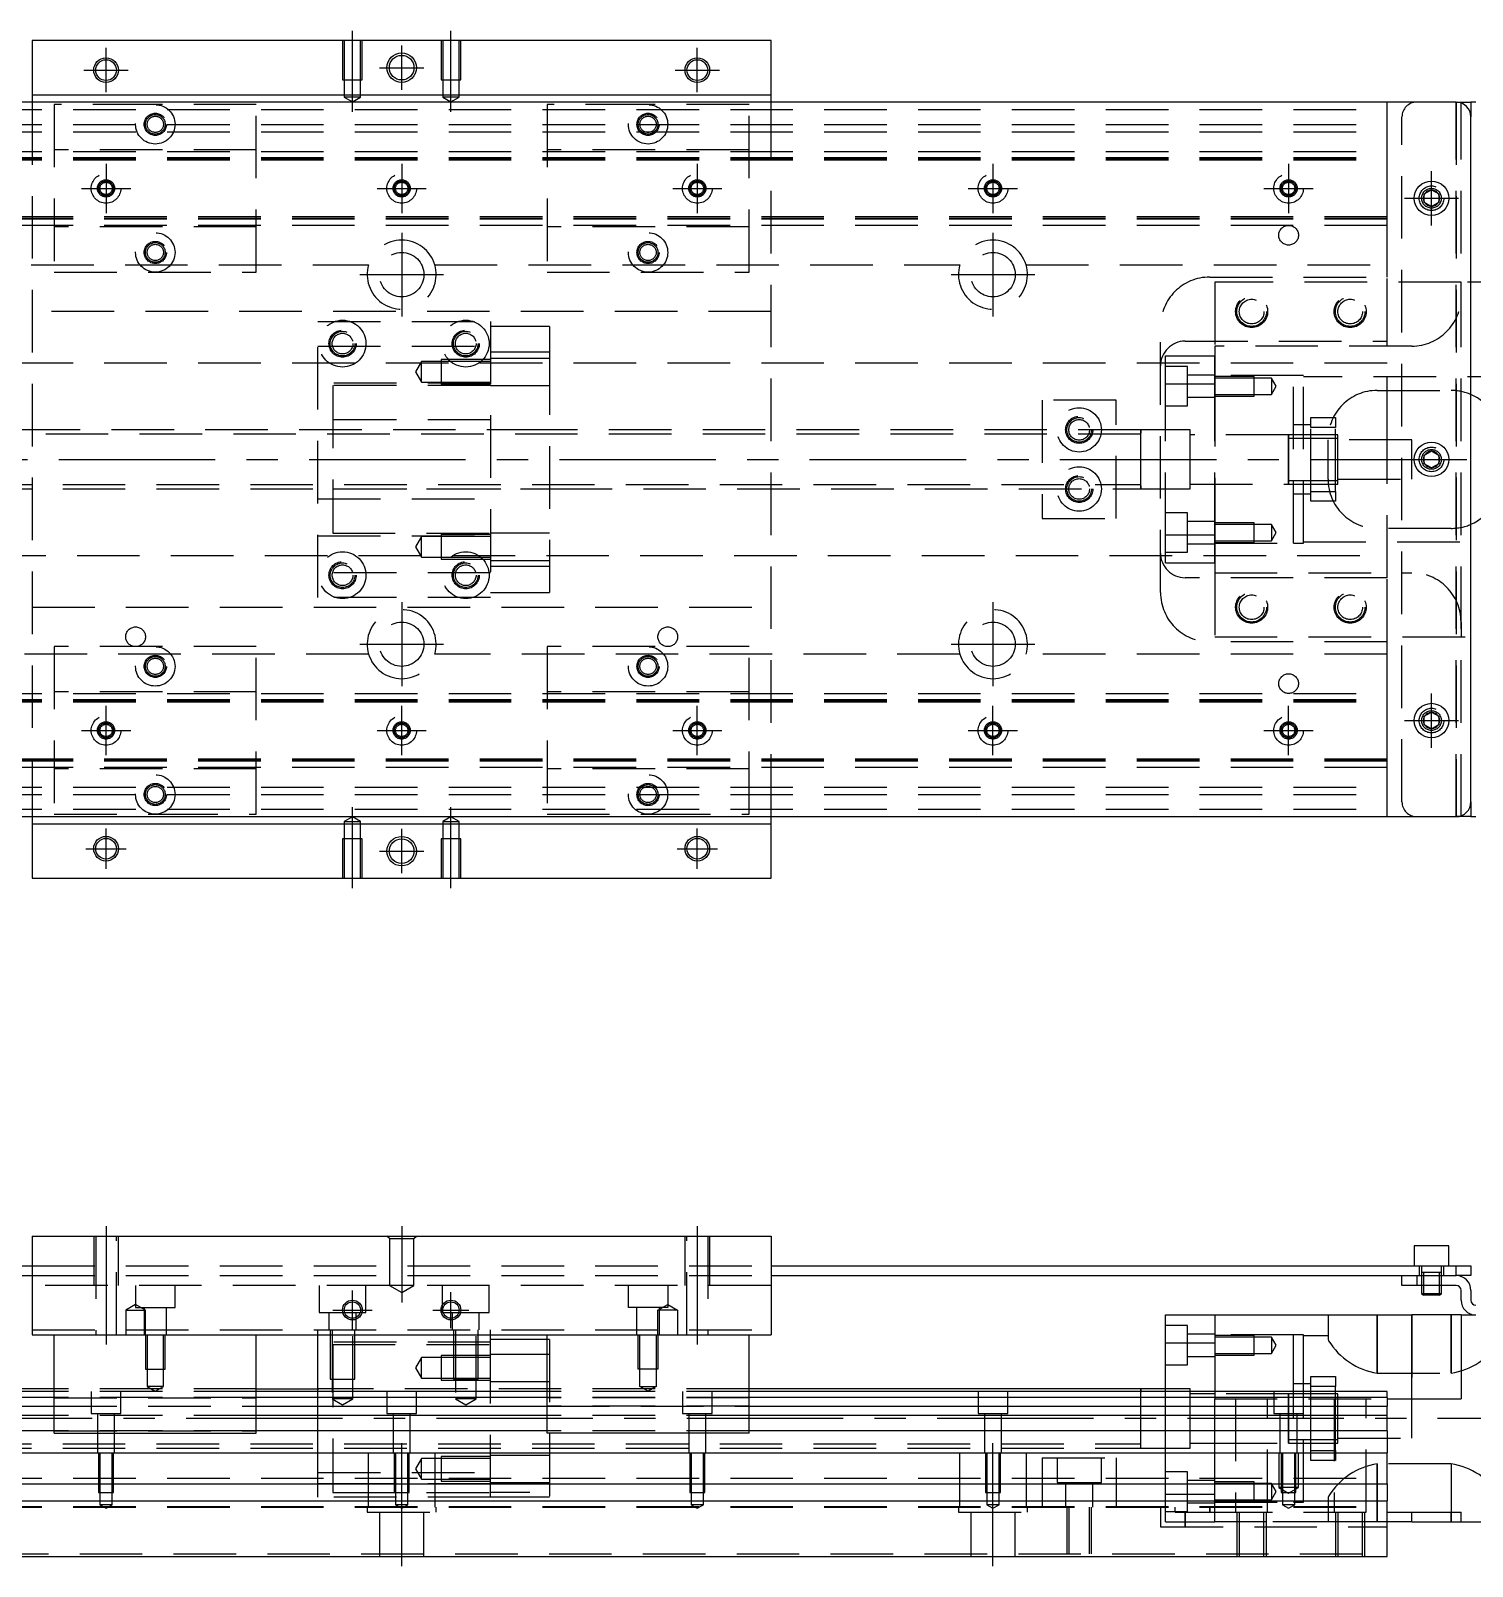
# Model space of a CAD drawing. Extents: x -5 to 675, y -264 to 87.
# Drawn here: x 141.7 to 434.3, y -224.6 to 87 of the extents above; entities that cross this region are included whole.
import ezdxf

# ---------------------------------------------------------------- set-up
doc = ezdxf.new("R2010")
doc.units = 0
doc.linetypes.add('CENTER', pattern=[50.8, 31.75, -6.35, 6.35, -6.35])
doc.linetypes.add('DASHED', pattern=[19.05, 12.7, -6.35])
doc.layers.get('0').update_dxf_attribs({"linetype": 'CONTINUOUS'})
doc.layers.add('CENTER', color=1, linetype='CENTER')

msp = doc.modelspace()

# ---------------------------------------------------------------- linework, layer by layer
at = {"color": 7, "linetype": 'CONTINUOUS'}
for p, q in [((292, 85), (142, 85)), ((142, 85), (142, 74)), ((292, 74), (292, 85)), ((431, 72.5), (3, 72.5)), ((142, 74), (292, 74)), ((142, 74), (142, 72.5)), ((292, 72.5), (292, 74)), ((431, 72.5), (434, 72.5)), ((434, 72.5), (434, 69.5)), ((435, 72.5), (434, 72.5)), ((434, -69.5), (434, 69.5)), ((424.5, 53.87), (426, 54.73)), ((424.5, 52.13), (424.5, 53.87)), ((426, 54.73), (427.5, 53.87)), ((427.5, 53.87), (427.5, 52.13)), ((426, 51.27), (424.5, 52.13)), ((427.5, 52.13), (426, 51.27)), ((367, -6), (367, 6)), ((424.5, 0.87), (426, 1.73)), ((424.5, -0.87), (424.5, 0.87)), ((426, 1.73), (427.5, 0.87)), ((427.5, 0.87), (427.5, -0.87)), ((426, -1.73), (424.5, -0.87)), ((427.5, -0.87), (426, -1.73)), ((424.5, -52.13), (426, -51.27)), ((424.5, -53.87), (424.5, -52.13)), ((426, -51.27), (427.5, -52.13)), ((427.5, -52.13), (427.5, -53.87)), ((426, -54.73), (424.5, -53.87)), ((427.5, -53.87), (426, -54.73)), ((434, -69.5), (434, -72.5)), ((3, -72.5), (431, -72.5)), ((142, -72.5), (142, -85)), ((292, -74), (142, -74)), ((292, -85), (292, -72.5)), ((434, -72.5), (431, -72.5)), ((434, -72.5), (435, -72.5)), ((142, -85), (292, -85)), ((142, -157.63), (292, -157.63)), ((142, -157.63), (142, -177.63)), ((292, -157.63), (292, -177.63)), ((429.5, -159.63), (422.5, -159.63)), ((422.5, -159.63), (422.5, -163.63)), ((429.5, -163.63), (429.5, -159.63)), ((3, -163.63), (142, -163.63)), ((292, -163.63), (431, -163.63)), ((431, -165.63), (431, -163.63)), ((431, -163.63), (434, -163.63)), ((434, -163.63), (434, -165.63)), ((11, -165.63), (142, -165.63)), ((292, -165.63), (423, -165.63)), ((420, -167.63), (420, -165.63)), ((423, -167.63), (420, -167.63)), ((423, -165.63), (431, -165.63)), ((423, -165.63), (423, -167.63)), ((423, -165.63), (431, -165.63)), ((431, -167.63), (423, -167.63)), ((424, -167.63), (424, -169.28)), ((424.35, -167.63), (424.35, -169.63)), ((427.65, -169.63), (427.65, -167.63)), ((428, -169.28), (428, -167.63)), ((434, -165.63), (431, -165.63)), ((424, -169.28), (428, -169.28)), ((424, -169.28), (424.35, -169.63)), ((427.65, -169.63), (424.35, -169.63)), ((427.65, -169.63), (428, -169.28)), ((432, -170.63), (432, -168.63)), ((434, -168.63), (434, -170.63)), ((372, -179.3), (372, -173.63)), ((372, -173.63), (382, -173.63)), ((382, -173.63), (422, -173.63)), ((382, -173.63), (382, -189.13)), ((422, -190.63), (422, -173.63)), ((432, -173.63), (422, -173.63)), ((432, -173.63), (435, -173.63)), ((432, -173.63), (432, -190.63)), ((142, -177.63), (292, -177.63)), ((146.5, -197.63), (146.5, -177.63)), ((187.5, -197.63), (187.5, -177.63)), ((200, -189.13), (200, -177.63)), ((235, -189.13), (235, -177.63)), ((246.5, -178.63), (235, -178.63)), ((246.5, -197.63), (246.5, -177.63)), ((287.5, -197.63), (287.5, -177.63)), ((372, -179.3), (382, -179.3)), ((372, -189.13), (372, -179.3)), ((146.5, -189.13), (17, -189.13)), ((146.5, -188.63), (77.5, -188.63)), ((187.5, -188.63), (200, -188.63)), ((246.5, -189.13), (187.5, -189.13)), ((367, -188.63), (287.5, -188.63)), ((417, -189.13), (287.5, -189.13)), ((367, -189.13), (367, -188.63)), ((367, -188.63), (367, -188.63)), ((372, -188.63), (367, -188.63)), ((367, -188.63), (367, -188.63)), ((367, -189.13), (367, -188.63)), ((372, -188.63), (367, -188.63)), ((397, -194.63), (397, -189.63)), ((397, -199.63), (397, -189.63)), ((417, -190.38), (417, -189.13)), ((146.5, -190.38), (17, -190.38)), ((17, -192.16), (146.5, -192.16)), ((246.5, -190.38), (187.5, -190.38)), ((187.5, -192.16), (246.5, -192.16)), ((417, -190.38), (287.5, -190.38)), ((287.5, -192.16), (417, -192.16)), ((397, -190.38), (397, -190.63)), ((398, -190.38), (397, -190.38)), ((397, -190.63), (397, -198.88)), ((401.5, -190.38), (398, -190.38)), ((406.5, -190.38), (401.5, -190.38)), ((407, -190.38), (406.5, -190.38)), ((417, -190.38), (417, -192.16)), ((417, -190.63), (432, -190.63)), ((417, -194.05), (417, -192.16)), ((146.5, -194.05), (17, -194.05)), ((246.5, -194.05), (187.5, -194.05)), ((417, -194.05), (287.5, -194.05)), ((417, -197.11), (417, -194.05)), ((146.5, -197.11), (17, -197.11)), ((146.5, -197.63), (187.5, -197.63)), ((246.5, -197.11), (187.5, -197.11)), ((287.5, -197.63), (246.5, -197.63)), ((417, -197.11), (287.5, -197.11)), ((397, -199.63), (397, -198.88)), ((397, -198.88), (407, -198.88)), ((417, -197.11), (417, -201.63)), ((17, -201.63), (417, -201.63)), ((417, -207.93), (417, -201.63)), ((17, -207.93), (417, -207.93)), ((417, -207.93), (417, -211.33)), ((17, -211.33), (417, -211.33)), ((417, -222.63), (417, -211.33)), ((417, -213.63), (432, -213.63)), ((422, -215.63), (422, -213.63)), ((432, -215.63), (432, -213.63)), ((422, -215.63), (417, -215.63)), ((422, -215.63), (432, -215.63)), ((432, -215.63), (446, -215.63)), ((17, -222.63), (417, -222.63))]:
    msp.add_line(p, q, dxfattribs=at)
at = {"color": 3, "linetype": 'DASHED'}
for p, q in [((205, 85), (205, 77)), ((205.35, 85), (205.35, 77)), ((208.65, 77), (208.65, 85)), ((209, 77), (209, 85)), ((225, 85), (225, 77)), ((225.35, 85), (225.35, 77)), ((228.65, 77), (228.65, 85)), ((229, 77), (229, 85)), ((205, 77), (209, 77)), ((205.35, 77), (205.35, 73.5)), ((208.65, 73.5), (208.65, 77)), ((225, 77), (229, 77)), ((225.35, 77), (225.35, 73.5)), ((228.65, 73.5), (228.65, 77)), ((142, 72.5), (142, -72.5)), ((146.5, 72), (146.5, 38)), ((167, 72), (146.5, 72)), ((187.5, 72), (167, 72)), ((187.5, 38), (187.5, 72)), ((208.65, 73.5), (205.35, 73.5)), ((205.35, 73.5), (207, 72.55)), ((207, 72.55), (208.65, 73.5)), ((228.65, 73.5), (225.35, 73.5)), ((225.35, 73.5), (227, 72.55)), ((227, 72.55), (228.65, 73.5)), ((267, 72), (246.5, 72)), ((246.5, 72), (246.5, 38)), ((287.5, 72), (267, 72)), ((287.5, 38), (287.5, 72)), ((292, -72.5), (292, 72.5)), ((417, 62.5), (417, 72.5)), ((431, -72.5), (431, 72.5)), ((431, 72.5), (431, -72.5)), ((432, -72.5), (432, 72.5)), ((17, 71), (417, 71)), ((420, -69.5), (420, 69.5)), ((17, 68), (417, 68)), ((17, 66.5), (417, 66.5)), ((17, 62.5), (417, 62.5)), ((187.5, 62.8), (146.5, 62.8)), ((287.5, 62.8), (246.5, 62.8)), ((417, 61.25), (417, 62.5)), ((17, 61.25), (417, 61.25)), ((17, 61.11), (417, 61.11)), ((17, 61.1), (417, 61.1)), ((17, 60.8), (417, 60.8)), ((417, 48.75), (417, 61.25)), ((424, 53), (424.03, 53.35)), ((417, 49.2), (17, 49.2)), ((417, 48.9), (17, 48.9)), ((417, 48.89), (17, 48.89)), ((417, 48.75), (17, 48.75)), ((417, 47.5), (17, 47.5)), ((187.5, 47.2), (146.5, 47.2)), ((287.5, 47.2), (246.5, 47.2)), ((417, 47.5), (417, 48.75)), ((417, 39.5), (417, 47.5)), ((103.71, 39.5), (210.29, 39.5)), ((146.5, 38), (187.5, 38)), ((223.71, 39.5), (330.29, 39.5)), ((246.5, 38), (287.5, 38)), ((343.71, 39.5), (417, 39.5)), ((417, 37), (417, 39.5)), ((381, 37), (417, 37)), ((382, 36), (382, 23)), ((432, 36), (382, 36)), ((417, 24), (417, 37)), ((446, 36), (432, 36)), ((432, 33), (432, 36)), ((292, 30), (142, 30)), ((200, 28), (235, 28)), ((200, -28), (200, 28)), ((235, 28), (235, -28)), ((247, 27), (235, 27)), ((247, 27), (247, 21.75)), ((371, -27), (371, 27)), ((200, 23), (235, 23)), ((376, 24), (417, 24)), ((382, 23), (382, 15.33)), ((422, 23), (382, 23)), ((417, 4), (417, 24)), ((417, 19.5), (93.97, 19.5)), ((221, 19.85), (219.79, 17.75)), ((221, 15.65), (221, 19.85)), ((225, 19.85), (221, 19.85)), ((225, 20.25), (225, 15.25)), ((235, 20.25), (225, 20.25)), ((235, 19.85), (225, 19.85)), ((247, 21.75), (235, 21.75)), ((247, 20.5), (235, 20.5)), ((247, 21.75), (247, -21.75)), ((372, 21), (382, 21)), ((372, 15.33), (372, 21)), ((376.5, 18.85), (372, 18.85)), ((376.5, 10.85), (376.5, 18.85)), ((382, 15.33), (382, 21)), ((219.79, 17.75), (221, 15.65)), ((221, 15.65), (225, 15.65)), ((225, 15.65), (235, 15.65)), ((382, 17.1), (376.5, 17.1)), ((398, 17), (382, 17)), ((398, 17), (382, 17)), ((390, 16.85), (382, 16.85)), ((390, 16.5), (382, 16.5)), ((390, 12.85), (390, 16.85)), ((393.5, 16.5), (390, 16.5)), ((393.5, 16.5), (393.5, 13.2)), ((394.45, 14.85), (393.5, 16.5)), ((398, -17), (398, 17)), ((400, 17), (398, 17)), ((400, -17), (400, 17)), ((446, 16.75), (400, 16.75)), ((235, 15.5), (200, 15.5)), ((203, 15), (203, -15)), ((235, 15), (203, 15)), ((225, 15.25), (235, 15.25)), ((235, 15), (247, 15)), ((372, 15.33), (382, 15.33)), ((372, -15.33), (372, 15.33)), ((376.5, 12.6), (382, 12.6)), ((382, -15.33), (382, 15.33)), ((382, 15.33), (382, -15.33)), ((382, 13.2), (390, 13.2)), ((382, 12.85), (390, 12.85)), ((390, 13.2), (393.5, 13.2)), ((393.5, 13.2), (394.45, 14.85)), ((415, 14), (430, 14)), ((362, 12), (347, 12)), ((347, 12), (347, -12)), ((362, -12), (362, 12)), ((372, 10.85), (376.5, 10.85)), ((235, 8), (200, 8)), ((401.5, 7), (398, 7)), ((401.5, 8.5), (406.5, 8.5)), ((401.5, 6.5), (401.5, 8.5)), ((401.5, -6.5), (401.5, 6.5)), ((406.5, 6.5), (401.5, 6.5)), ((406.5, 8.5), (406.5, 6.5)), ((406.5, -6.5), (406.5, 6.5)), ((247, 6), (72, 6)), ((367, 5.13), (72, 5.13)), ((247, 6), (203, 6)), ((367, 6), (247, 6)), ((367, -6), (367, 6)), ((367, 6), (367, 5.33)), ((372, 6), (367, 6)), ((367, -6), (367, 6)), ((367, 6), (367, 5.33)), ((377, 6), (367, 6)), ((377, -6), (377, 6)), ((396.99, 5), (377, 5)), ((397, 5), (377, 5)), ((397, -5), (397, 5)), ((397, 4.25), (397, 5)), ((397, 4.44), (397, 5)), ((397, 5), (397, 4.44)), ((397, 5), (396.99, 5)), ((406.5, 5), (396.99, 5)), ((397, 4.44), (397, -4.44)), ((397, 4.25), (397, -4.25)), ((407, 4.25), (397, 4.25)), ((406.5, 5), (397, 5)), ((405, -4), (405, 4)), ((407, 5), (406.5, 5)), ((407, 0), (407, 5)), ((422, 4), (407, 4)), ((417, -4), (417, 4)), ((422, 0), (422, 4)), ((407, -5), (407, 0)), ((422, -4), (422, 0)), ((424, 0), (424.02, 0.3)), ((72, -5.12), (367, -5.12)), ((72, -6), (247, -6)), ((203, -6), (247, -6)), ((247, -6), (367, -6)), ((367, -5.33), (367, -6)), ((367, -5.33), (367, -6)), ((367, -6), (367, -6)), ((367, -6), (372, -6)), ((367, -6), (367, -6)), ((367, -6), (377, -6)), ((377, -5), (396.99, -5)), ((377, -5), (397, -5)), ((397, -5), (397, -4.25)), ((397, -4.25), (407, -4.25)), ((397, -5), (397, -4.44)), ((397, -4.44), (397, -5)), ((396.99, -5), (397, -5)), ((396.99, -5), (406.5, -5)), ((397, -5), (406.5, -5)), ((406.5, -5), (407, -5)), ((407, -4), (422, -4)), ((417, -24), (417, -4)), ((200, -8), (235, -8)), ((398, -7), (401.5, -7)), ((401.5, -6.5), (406.5, -6.5)), ((401.5, -8.5), (401.5, -6.5)), ((406.5, -8.5), (401.5, -8.5)), ((406.5, -6.5), (406.5, -8.5)), ((347, -12), (362, -12)), ((376.5, -10.85), (372, -10.85)), ((376.5, -18.85), (376.5, -10.85)), ((200, -15.5), (235, -15.5)), ((203, -15), (235, -15)), ((225, -15.25), (225, -20.25)), ((235, -15.25), (225, -15.25)), ((247, -15), (235, -15)), ((372, -15.33), (382, -15.33)), ((372, -21), (372, -15.33)), ((382, -12.6), (376.5, -12.6)), ((390, -12.85), (382, -12.85)), ((390, -13.2), (382, -13.2)), ((382, -21), (382, -15.33)), ((382, -15.33), (382, -23)), ((390, -16.85), (390, -12.85)), ((393.5, -13.2), (390, -13.2)), ((393.5, -13.2), (393.5, -16.5)), ((394.45, -14.85), (393.5, -13.2)), ((393.5, -16.5), (394.45, -14.85)), ((430, -14), (415, -14)), ((221, -15.65), (219.79, -17.75)), ((219.79, -17.75), (221, -19.85)), ((221, -19.85), (221, -15.65)), ((225, -15.65), (221, -15.65)), ((235, -15.65), (225, -15.65)), ((376.5, -17.1), (382, -17.1)), ((382, -16.5), (390, -16.5)), ((382, -16.85), (390, -16.85)), ((382, -17), (398, -17)), ((382, -17), (398, -17)), ((390, -16.5), (393.5, -16.5)), ((398, -17), (400, -17)), ((400, -16.75), (446, -16.75)), ((93.97, -19.5), (417, -19.5)), ((221, -19.85), (225, -19.85)), ((225, -19.85), (235, -19.85)), ((225, -20.25), (235, -20.25)), ((235, -20.5), (247, -20.5)), ((247, -21.75), (235, -21.75)), ((247, -21.75), (247, -27)), ((372, -18.85), (376.5, -18.85)), ((372, -21), (382, -21)), ((235, -23), (200, -23)), ((417, -24), (376, -24)), ((382, -23), (422, -23)), ((382, -23), (382, -36)), ((417, -37), (417, -24)), ((235, -28), (200, -28)), ((235, -27), (247, -27)), ((142, -30), (292, -30)), ((432, -33), (432, -36)), ((417, -37), (381, -37)), ((382, -36), (446, -36)), ((417, -39.5), (417, -37)), ((210.29, -39.5), (103.71, -39.5)), ((146.5, -38), (146.5, -72)), ((187.5, -38), (146.5, -38)), ((187.5, -72), (187.5, -38)), ((330.29, -39.5), (223.71, -39.5)), ((246.5, -38), (246.5, -72)), ((287.5, -38), (246.5, -38)), ((287.5, -72), (287.5, -38)), ((417, -39.5), (343.71, -39.5)), ((417, -47.5), (417, -39.5)), ((17, -47.5), (417, -47.5)), ((17, -48.75), (417, -48.75)), ((17, -48.89), (417, -48.89)), ((17, -48.9), (417, -48.9)), ((17, -49.2), (417, -49.2)), ((187.5, -47.2), (146.5, -47.2)), ((287.5, -47.2), (246.5, -47.2)), ((417, -48.75), (417, -47.5)), ((417, -61.25), (417, -48.75)), ((427.97, -52.67), (428, -53)), ((417, -60.8), (17, -60.8)), ((417, -61.1), (17, -61.1)), ((417, -61.11), (17, -61.11)), ((417, -61.25), (17, -61.25)), ((417, -62.5), (417, -61.25)), ((417, -62.5), (17, -62.5)), ((187.5, -62.8), (146.5, -62.8)), ((287.5, -62.8), (246.5, -62.8)), ((417, -72.5), (417, -62.5)), ((17, -66.5), (417, -66.5)), ((17, -68), (417, -68)), ((17, -71), (417, -71)), ((146.5, -72), (167, -72)), ((167, -72), (187.5, -72)), ((207, -72.55), (205.35, -73.5)), ((205.35, -73.5), (207, -73.5)), ((205.35, -73.5), (205.35, -77)), ((208.65, -73.5), (207, -72.55)), ((207, -73.5), (208.65, -73.5)), ((208.65, -77), (208.65, -73.5)), ((227, -72.55), (225.35, -73.5)), ((225.35, -73.5), (227, -73.5)), ((225.35, -73.5), (225.35, -77)), ((228.65, -73.5), (227, -72.55)), ((227, -73.5), (228.65, -73.5)), ((228.65, -77), (228.65, -73.5)), ((246.5, -72), (267, -72)), ((267, -72), (287.5, -72)), ((209, -77), (205, -77)), ((205, -77), (205, -85)), ((205.35, -77), (205.35, -85)), ((208.65, -85), (208.65, -77)), ((209, -85), (209, -77)), ((229, -77), (225, -77)), ((225, -77), (225, -85)), ((225.35, -77), (225.35, -85)), ((228.65, -85), (228.65, -77)), ((229, -85), (229, -77)), ((154.5, -157.63), (154.5, -167.63)), ((154.9, -157.63), (154.9, -177.63)), ((159.1, -177.63), (159.1, -157.63)), ((159.5, -167.63), (159.5, -157.63)), ((214.5, -158.13), (214, -157.63)), ((214.5, -158.13), (214.5, -167.63)), ((214.5, -158.13), (219.5, -158.13)), ((219.5, -158.13), (220, -157.63)), ((219.5, -167.63), (219.5, -158.13)), ((274.5, -167.63), (274.5, -157.63)), ((274.9, -177.63), (274.9, -157.63)), ((279.1, -157.63), (279.1, -177.63)), ((279.5, -157.63), (279.5, -167.63)), ((142, -163.63), (292, -163.63)), ((423.5, -163.63), (423.5, -165.63)), ((424, -163.63), (424, -167.63)), ((428, -165.03), (424, -165.03)), ((424.35, -165.03), (424.35, -167.63)), ((427.65, -167.63), (427.65, -165.03)), ((428, -167.63), (428, -163.63)), ((428.5, -165.63), (428.5, -163.63)), ((142, -165.63), (292, -165.63)), ((214.5, -167.63), (142, -167.63)), ((163, -167.63), (163, -172.13)), ((171, -172.13), (171, -167.63)), ((200.25, -167.63), (200.25, -173.13)), ((209.75, -173.13), (209.75, -167.63)), ((219.5, -167.63), (214.5, -167.63)), ((214.5, -167.63), (217, -169.07)), ((217, -169.07), (219.5, -167.63)), ((292, -167.63), (219.5, -167.63)), ((225.25, -167.63), (225.25, -173.13)), ((234.75, -173.13), (234.75, -167.63)), ((263, -172.13), (263, -167.63)), ((271, -167.63), (271, -172.13)), ((424, -165.63), (424, -167.63)), ((428, -167.63), (428, -165.63)), ((163, -171.48), (161, -172.63)), ((161, -172.63), (165, -172.63)), ((161, -172.63), (161, -177.63)), ((165, -172.63), (163, -171.48)), ((163, -172.13), (171, -172.13)), ((164.75, -172.13), (164.75, -177.63)), ((165, -177.63), (165, -172.63)), ((169.25, -177.63), (169.25, -172.13)), ((200.25, -173.13), (209.75, -173.13)), ((202.25, -173.13), (202.25, -176.63)), ((207.75, -176.63), (207.75, -173.13)), ((225.25, -173.13), (234.75, -173.13)), ((227.25, -173.13), (227.25, -176.63)), ((232.75, -176.63), (232.75, -173.13)), ((271, -172.13), (263, -172.13)), ((264.75, -177.63), (264.75, -172.13)), ((269, -172.63), (271, -171.48)), ((273, -172.63), (269, -172.63)), ((269, -177.63), (269, -172.63)), ((269.25, -172.13), (269.25, -177.63)), ((271, -171.48), (273, -172.63)), ((273, -172.63), (273, -177.63)), ((405, -173.63), (405, -178.36)), ((415, -185.43), (415, -173.63)), ((415, -173.63), (415, -185.43)), ((422, -173.63), (422, -190.63)), ((430, -173.63), (430, -185.43)), ((430, -185.43), (430, -173.63)), ((142, -176.63), (292, -176.63)), ((200, -177.63), (200, -176.63)), ((202.5, -176.63), (202.5, -186.63)), ((202.9, -176.63), (202.9, -190.63)), ((207.1, -190.63), (207.1, -176.63)), ((207.5, -186.63), (207.5, -176.63)), ((227.5, -176.63), (227.5, -186.63)), ((227.9, -176.63), (227.9, -190.63)), ((232.1, -190.63), (232.1, -176.63)), ((232.5, -186.63), (232.5, -176.63)), ((235, -177.63), (235, -176.63)), ((376.5, -175.78), (372, -175.78)), ((376.5, -183.78), (376.5, -175.78)), ((382, -177.53), (376.5, -177.53)), ((165, -177.63), (165, -184.63)), ((165.35, -177.63), (165.35, -184.63)), ((168.65, -184.63), (168.65, -177.63)), ((169, -184.63), (169, -177.63)), ((235, -179.13), (200, -179.13)), ((203, -179.63), (203, -209.63)), ((203, -179.63), (235, -179.63)), ((247, -178.63), (246.5, -178.63)), ((247, -178.63), (247, -210.63)), ((265, -184.63), (265, -177.63)), ((265.35, -184.63), (265.35, -177.63)), ((268.65, -177.63), (268.65, -184.63)), ((269, -177.63), (269, -184.63)), ((398, -177.63), (382, -177.63)), ((390, -177.78), (382, -177.78)), ((390, -178.13), (382, -178.13)), ((390, -181.78), (390, -177.78)), ((393.5, -178.13), (390, -178.13)), ((393.5, -178.13), (393.5, -181.43)), ((394.45, -179.78), (393.5, -178.13)), ((393.5, -181.43), (394.45, -179.78)), ((398, -189.13), (398, -177.63)), ((400, -177.63), (398, -177.63)), ((400, -189.13), (400, -177.63)), ((405, -177.88), (400, -177.88)), ((221, -182.28), (219.79, -184.38)), ((221, -186.48), (221, -182.28)), ((225, -182.28), (221, -182.28)), ((225, -181.88), (225, -186.88)), ((235, -181.88), (225, -181.88)), ((235, -182.28), (225, -182.28)), ((247, -181.63), (235, -181.63)), ((372, -183.78), (376.5, -183.78)), ((376.5, -182.03), (382, -182.03)), ((382, -181.43), (390, -181.43)), ((382, -181.78), (390, -181.78)), ((390, -181.43), (393.5, -181.43)), ((165, -184.63), (169, -184.63)), ((165.35, -184.63), (165.35, -188.13)), ((168.65, -188.13), (168.65, -184.63)), ((202.5, -186.63), (207.5, -186.63)), ((219.79, -184.38), (221, -186.48)), ((221, -186.48), (225, -186.48)), ((225, -186.48), (235, -186.48)), ((225, -186.88), (235, -186.88)), ((227.5, -186.63), (232.5, -186.63)), ((269, -184.63), (265, -184.63)), ((265.35, -188.13), (265.35, -184.63)), ((268.65, -184.63), (268.65, -188.13)), ((401.5, -186.13), (406.5, -186.13)), ((401.5, -188.13), (401.5, -186.13)), ((406.5, -186.13), (406.5, -188.13)), ((415, -185.43), (430, -185.43)), ((187.5, -188.63), (146.5, -188.63)), ((187.5, -189.13), (146.5, -189.13)), ((154, -189.13), (154, -193.63)), ((160, -193.63), (160, -189.13)), ((168.65, -188.13), (165.35, -188.13)), ((165.35, -188.13), (167, -189.08)), ((167, -189.08), (168.65, -188.13)), ((187.5, -188.63), (203, -188.63)), ((287.5, -188.63), (200, -188.63)), ((200, -197.63), (200, -189.13)), ((214, -189.13), (214, -193.63)), ((220, -193.63), (220, -189.13)), ((235, -187.13), (247, -187.13)), ((235, -210.63), (235, -189.13)), ((287.5, -189.13), (246.5, -189.13)), ((265.35, -188.13), (268.65, -188.13)), ((267, -189.08), (265.35, -188.13)), ((268.65, -188.13), (267, -189.08)), ((274, -189.13), (274, -193.63)), ((280, -193.63), (280, -189.13)), ((334, -189.13), (334, -193.63)), ((340, -193.63), (340, -189.13)), ((367, -188.63), (367, -189.3)), ((367, -200.63), (367, -189.13)), ((367, -194.43), (367, -189.13)), ((377, -188.63), (372, -188.63)), ((372, -201.63), (372, -189.13)), ((377, -189.13), (377, -188.63)), ((377, -194.63), (377, -189.13)), ((382, -189.63), (377, -189.63)), ((382, -189.13), (382, -190.63)), ((397, -189.63), (382, -189.63)), ((394, -189.13), (394, -193.63)), ((398, -189.63), (396.99, -189.63)), ((397, -189.63), (397, -190.19)), ((397, -190.19), (397, -189.63)), ((401.5, -187.63), (398, -187.63)), ((398, -190.63), (398, -189.13)), ((401.5, -189.63), (398, -189.63)), ((400, -193.63), (400, -189.13)), ((400, -193.63), (400, -189.13)), ((406.5, -188.13), (401.5, -188.13)), ((401.5, -189.13), (401.5, -188.13)), ((401.5, -190.63), (401.5, -189.13)), ((406.5, -189.63), (401.5, -189.63)), ((406.5, -189.13), (406.5, -188.13)), ((406.5, -190.63), (406.5, -189.13)), ((407, -189.63), (406.5, -189.63)), ((407, -190.63), (407, -189.63)), ((187.5, -190.38), (146.5, -190.38)), ((146.5, -190.43), (187.5, -190.43)), ((146.5, -192.13), (187.5, -192.13)), ((146.5, -192.16), (187.5, -192.16)), ((207.1, -190.63), (202.9, -190.63)), ((202.9, -190.63), (205, -191.84)), ((205, -191.84), (207.1, -190.63)), ((232.1, -190.63), (227.9, -190.63)), ((227.9, -190.63), (230, -191.84)), ((230, -191.84), (232.1, -190.63)), ((287.5, -190.38), (246.5, -190.38)), ((287.5, -190.43), (246.5, -190.43)), ((287.5, -192.13), (246.5, -192.13)), ((246.5, -192.16), (287.5, -192.16)), ((382, -190.63), (417, -190.63)), ((382, -201.63), (382, -190.63)), ((386.25, -190.63), (386.25, -213.63)), ((392.75, -213.63), (392.75, -190.63)), ((397, -190.19), (397, -190.63)), ((397, -190.63), (397, -194.43)), ((398, -194.63), (398, -190.63)), ((401.5, -201.13), (401.5, -190.63)), ((406.25, -190.63), (406.25, -213.63)), ((406.5, -201.13), (406.5, -190.63)), ((407, -199.63), (407, -190.63)), ((412.75, -213.63), (412.75, -190.63)), ((422, -198.63), (422, -190.63)), ((187.5, -194.05), (146.5, -194.05)), ((154, -193.63), (160, -193.63)), ((155.25, -193.63), (155.25, -201.63)), ((158.75, -201.63), (158.75, -193.63)), ((214, -193.63), (220, -193.63)), ((215.25, -193.63), (215.25, -201.63)), ((218.75, -201.63), (218.75, -193.63)), ((287.5, -194.05), (246.5, -194.05)), ((274, -193.63), (280, -193.63)), ((275.25, -193.63), (275.25, -201.63)), ((278.75, -201.63), (278.75, -193.63)), ((334, -193.63), (340, -193.63)), ((335.25, -193.63), (335.25, -201.63)), ((338.75, -201.63), (338.75, -193.63)), ((367, -200.63), (367, -194.43)), ((377, -200.63), (377, -194.63)), ((394, -193.63), (400, -193.63)), ((395.25, -193.63), (395.25, -201.63)), ((397, -194.43), (397, -199.07)), ((398.75, -201.63), (398.75, -193.63)), ((400, -194.63), (400, -193.63)), ((400, -211.63), (400, -194.63)), ((187.5, -197.11), (146.5, -197.11)), ((146.5, -197.13), (187.5, -197.13)), ((200, -201.63), (200, -197.63)), ((287.5, -197.11), (246.5, -197.11)), ((287.5, -197.13), (246.5, -197.13)), ((397, -199.63), (397, -199.07)), ((397, -199.07), (397, -199.63)), ((407, -198.63), (422, -198.63)), ((72, -199.75), (367, -199.75)), ((72, -200.63), (367, -200.63)), ((155.5, -201.63), (155.5, -207.93)), ((155.75, -201.63), (155.75, -209.63)), ((158.25, -209.63), (158.25, -201.63)), ((158.5, -207.93), (158.5, -201.63)), ((200, -205.63), (200, -201.63)), ((210.29, -212.63), (210.29, -201.63)), ((215.5, -201.63), (215.5, -207.93)), ((215.75, -201.63), (215.75, -209.63)), ((218.25, -209.63), (218.25, -201.63)), ((218.5, -207.93), (218.5, -201.63)), ((223.71, -201.63), (223.71, -212.63)), ((225, -202.38), (225, -207.38)), ((235, -202.38), (225, -202.38)), ((247, -202.13), (235, -202.13)), ((275.5, -201.63), (275.5, -207.93)), ((275.75, -201.63), (275.75, -209.63)), ((278.25, -209.63), (278.25, -201.63)), ((278.5, -207.93), (278.5, -201.63)), ((330.29, -212.63), (330.29, -201.63)), ((335.5, -201.63), (335.5, -207.93)), ((335.75, -201.63), (335.75, -209.63)), ((338.25, -209.63), (338.25, -201.63)), ((338.5, -207.93), (338.5, -201.63)), ((343.71, -201.63), (343.71, -212.63)), ((367, -200.63), (367, -200.63)), ((367, -200.63), (367, -200.63)), ((367, -200.63), (367, -200.63)), ((367, -200.63), (372, -200.63)), ((367, -200.63), (372, -200.63)), ((372, -200.63), (377, -200.63)), ((372, -207.93), (372, -201.63)), ((377, -199.63), (382, -199.63)), ((382, -199.63), (397, -199.63)), ((382, -207.93), (382, -201.63)), ((395, -201.63), (395, -208.63)), ((395.5, -201.63), (395.5, -207.93)), ((395.75, -201.63), (395.75, -209.63)), ((396.99, -199.63), (406.5, -199.63)), ((397, -199.63), (406.5, -199.63)), ((398.25, -209.63), (398.25, -201.63)), ((398.5, -207.93), (398.5, -201.63)), ((399, -208.63), (399, -201.63)), ((401.5, -201.13), (406.5, -201.13)), ((401.5, -203.13), (401.5, -201.13)), ((406.5, -199.63), (407, -199.63)), ((406.5, -201.13), (406.5, -203.13)), ((200, -205.63), (235, -205.63)), ((200, -207.93), (200, -205.63)), ((221, -202.78), (219.79, -204.88)), ((219.79, -204.88), (221, -206.98)), ((221, -206.98), (221, -202.78)), ((225, -202.78), (221, -202.78)), ((235, -202.78), (225, -202.78)), ((347, -202.63), (362, -202.63)), ((347, -202.63), (347, -207.93)), ((350, -202.63), (350, -207.63)), ((359, -207.63), (359, -202.63)), ((362, -202.63), (362, -207.93)), ((376.5, -205.48), (372, -205.48)), ((376.5, -213.48), (376.5, -205.48)), ((406.5, -203.13), (401.5, -203.13)), ((430, -203.83), (415, -203.83)), ((415, -215.63), (415, -203.83)), ((415, -203.83), (415, -211.33)), ((430, -203.83), (430, -215.63)), ((17, -206.78), (417, -206.78)), ((155.5, -207.93), (155.5, -209.63)), ((158.5, -209.63), (158.5, -207.93)), ((200, -207.91), (235, -207.91)), ((203, -207.91), (200, -207.91)), ((200, -210.63), (200, -207.93)), ((235, -207.91), (203, -207.91)), ((215.5, -207.93), (215.5, -209.63)), ((218.5, -209.63), (218.5, -207.93)), ((221, -206.98), (225, -206.98)), ((225, -206.98), (235, -206.98)), ((225, -207.38), (235, -207.38)), ((235, -207.63), (247, -207.63)), ((275.5, -207.93), (275.5, -209.63)), ((278.5, -209.63), (278.5, -207.93)), ((335.5, -207.93), (335.5, -209.63)), ((338.5, -209.63), (338.5, -207.93)), ((347, -207.93), (347, -211.33)), ((350, -207.63), (359, -207.63)), ((351.75, -207.63), (351.75, -212.63)), ((357.25, -212.63), (357.25, -207.63)), ((362, -207.93), (362, -211.33)), ((372, -209.96), (372, -207.93)), ((382, -207.23), (376.5, -207.23)), ((390, -207.48), (382, -207.48)), ((390, -207.83), (382, -207.83)), ((382, -211.33), (382, -207.93)), ((390, -211.33), (390, -207.48)), ((393.5, -207.83), (390, -207.83)), ((393.5, -207.83), (393.5, -211.13)), ((394.45, -209.48), (393.5, -207.83)), ((399, -208.63), (395, -208.63)), ((395, -208.63), (397, -209.78)), ((395.5, -207.93), (395.5, -209.63)), ((397, -209.78), (399, -208.63)), ((398.5, -209.63), (398.5, -207.93)), ((155.5, -209.63), (158.5, -209.63)), ((155.75, -209.63), (155.75, -212.13)), ((158.25, -212.13), (158.25, -209.63)), ((235, -210.63), (200, -210.63)), ((203, -209.63), (235, -209.63)), ((215.5, -209.63), (218.5, -209.63)), ((215.75, -209.63), (215.75, -212.13)), ((218.25, -212.13), (218.25, -209.63)), ((243, -209.63), (235, -209.63)), ((247, -210.63), (235, -210.63)), ((275.5, -209.63), (278.5, -209.63)), ((275.75, -209.63), (275.75, -212.13)), ((278.25, -212.13), (278.25, -209.63)), ((335.5, -209.63), (338.5, -209.63)), ((335.75, -209.63), (335.75, -212.13)), ((338.25, -212.13), (338.25, -209.63)), ((347, -211.33), (347, -212.63)), ((362, -211.33), (362, -212.63)), ((372, -209.96), (382, -209.96)), ((372, -211.33), (372, -209.96)), ((372, -212.63), (372, -211.33)), ((376.5, -211.73), (382, -211.73)), ((382, -211.13), (390, -211.13)), ((382, -213.63), (382, -211.33)), ((382, -211.48), (390, -211.48)), ((382, -211.63), (398, -211.63)), ((390, -211.13), (393.5, -211.13)), ((390, -211.48), (390, -211.33)), ((393.5, -211.13), (394.45, -209.48)), ((395.5, -209.63), (398.5, -209.63)), ((395.75, -209.63), (395.75, -212.13)), ((398, -211.63), (400, -211.63)), ((398.25, -212.13), (398.25, -209.63)), ((400, -211.38), (405, -211.38)), ((405, -210.9), (405, -215.63)), ((415, -211.33), (415, -213.63)), ((17, -212.48), (417, -212.48)), ((17, -212.63), (417, -212.63)), ((158.25, -212.13), (155.75, -212.13)), ((155.75, -212.13), (157, -212.85)), ((157, -212.85), (158.25, -212.13)), ((210, -212.63), (210, -213.63)), ((210, -213.63), (224, -213.63)), ((212.5, -213.63), (212.5, -222.63)), ((218.25, -212.13), (215.75, -212.13)), ((215.75, -212.13), (217, -212.85)), ((217, -212.85), (218.25, -212.13)), ((221.5, -222.63), (221.5, -213.63)), ((224, -213.63), (224, -212.63)), ((278.25, -212.13), (275.75, -212.13)), ((275.75, -212.13), (277, -212.85)), ((277, -212.85), (278.25, -212.13)), ((330, -212.63), (330, -213.63)), ((330, -213.63), (344, -213.63)), ((332.5, -213.63), (332.5, -222.63)), ((338.25, -212.13), (335.75, -212.13)), ((335.75, -212.13), (337, -212.85)), ((337, -212.85), (338.25, -212.13)), ((341.5, -222.63), (341.5, -213.63)), ((344, -213.63), (344, -212.63)), ((352, -212.63), (352, -222.13)), ((352.4, -212.63), (352.4, -222.13)), ((356.6, -222.13), (356.6, -212.63)), ((357, -222.13), (357, -212.63)), ((371, -212.63), (371, -213.63)), ((371, -213.63), (371, -216.63)), ((372, -215.63), (372, -212.63)), ((372, -213.48), (376.5, -213.48)), ((374, -213.63), (374, -212.63)), ((374, -213.63), (381, -213.63)), ((376, -216.63), (376, -213.63)), ((376, -213.63), (376, -215.63)), ((381, -213.63), (381, -212.63)), ((381, -212.63), (381, -213.63)), ((381, -213.63), (417, -213.63)), ((382, -215.63), (382, -213.63)), ((386.5, -213.63), (386.5, -222.63)), ((387, -213.63), (387, -222.63)), ((392, -222.63), (392, -213.63)), ((392.5, -222.63), (392.5, -213.63)), ((398.25, -212.13), (395.75, -212.13)), ((395.75, -212.13), (397, -212.85)), ((397, -212.85), (398.25, -212.13)), ((406.5, -213.63), (406.5, -222.63)), ((407, -213.63), (407, -222.63)), ((412, -222.63), (412, -213.63)), ((412.5, -222.63), (412.5, -213.63)), ((415, -213.63), (415, -215.63)), ((430, -215.63), (430, -213.63)), ((371, -216.63), (417, -216.63)), ((372, -215.63), (382, -215.63)), ((376, -215.63), (376, -216.63)), ((386.5, -215.63), (382, -215.63)), ((392.5, -215.63), (386.5, -215.63)), ((406.5, -215.63), (392.5, -215.63)), ((412.5, -215.63), (406.5, -215.63)), ((417, -215.63), (412.5, -215.63)), ((94.5, -222.13), (417, -222.13))]:
    msp.add_line(p, q, dxfattribs=at)
at = {"color": 1, "linetype": 'CENTER'}
for p, q in [((426, 47.5), (426, 58.5)), ((420.5, 53), (431.5, 53)), ((426, -58.5), (426, -47.5)), ((420.5, -53), (431.5, -53))]:
    msp.add_line(p, q, dxfattribs=at)
at = {"color": 3, "linetype": 'DASHED'}
for points in [[(405, -178.36), (405.03, -178.59), (405.13, -178.85, 0.219648), (415, -185.43)], [(430, -185.43, 0.218679), (439.84, -178.91), (439.96, -178.61), (440, -178.36)], [(415, -203.83, 0.218679), (405.16, -210.35), (405.04, -210.65), (405, -210.9)], [(440, -210.9), (439.97, -210.67), (439.87, -210.41, 0.219648), (430, -203.83)]]:
    msp.add_lwpolyline(points, format="xyb", dxfattribs=at)
at = {"color": 3, "linetype": 'CONTINUOUS'}
for centre, radius in [((157, 79), 2.5), ((277, 79), 2.5), ((157, -79), 2.5), ((277, -79), 2.5), ((207, -172.63), 2), ((227, -172.63), 2)]:
    msp.add_circle(centre, radius, dxfattribs=at)
at = {"color": 7, "linetype": 'CONTINUOUS'}
for centre, radius in [((157, 79), 2.1), ((217, 79.5), 3), ((217, 79.5), 2.5), ((277, 79), 2.1), ((426, 53), 3.5), ((426, 0), 3.5), ((426, -53), 3.5), ((157, -79), 2.1), ((217, -79.5), 3), ((217, -79.5), 2.5), ((277, -79), 2.1), ((207, -172.63), 1.65), ((227, -172.63), 1.65)]:
    msp.add_circle(centre, radius, dxfattribs=at)
at = {"color": 3, "linetype": 'DASHED'}
for centre, radius in [((167, 68), 4), ((267, 68), 4), ((167, 68), 2.25), ((167, 68), 2), ((167, 68), 1.65), ((267, 68), 2.25), ((267, 68), 2), ((267, 68), 1.65), ((157, 55), 3), ((157, 55), 1.75), ((157, 55), 1.5), ((157, 55), 1.25), ((217, 55), 3), ((217, 55), 1.75), ((217, 55), 1.5), ((217, 55), 1.25), ((277, 55), 3), ((277, 55), 1.75), ((277, 55), 1.5), ((277, 55), 1.25), ((337, 55), 3), ((337, 55), 1.75), ((337, 55), 1.5), ((337, 55), 1.25), ((397, 55), 3), ((397, 55), 1.75), ((397, 55), 1.5), ((397, 55), 1.25), ((426, 53), 2.5), ((426, 53), 2), ((397, 45.5), 2), ((167, 42), 4), ((167, 42), 2.25), ((167, 42), 2), ((167, 42), 1.65), ((267, 42), 4), ((267, 42), 2.25), ((267, 42), 2), ((267, 42), 1.65), ((217, 37.5), 4.5), ((337, 37.5), 4.5), ((389.5, 30), 3.25), ((389.5, 30), 3), ((389.5, 30), 2.5), ((409.5, 30), 3.25), ((409.5, 30), 3), ((409.5, 30), 2.5), ((205, 23.5), 4.75), ((230, 23.5), 4.75), ((205, 23.5), 2.75), ((205, 23.5), 2.5), ((205, 23.5), 2.1), ((230, 23.5), 2.75), ((230, 23.5), 2.5), ((230, 23.5), 2.1), ((354.5, 6), 4.5), ((354.5, 6), 2.75), ((354.5, 6), 2.5), ((354.5, 6), 2.1), ((426, 0), 2.5), ((426, 0), 2), ((354.5, -6), 4.5), ((354.5, -6), 2.75), ((354.5, -6), 2.5), ((354.5, -6), 2.1), ((205, -23.5), 4.75), ((205, -23.5), 2.75), ((205, -23.5), 2.5), ((205, -23.5), 2.1), ((230, -23.5), 4.75), ((230, -23.5), 2.75), ((230, -23.5), 2.5), ((230, -23.5), 2.1), ((389.5, -30), 3.25), ((389.5, -30), 3), ((389.5, -30), 2.5), ((409.5, -30), 3.25), ((409.5, -30), 3), ((409.5, -30), 2.5), ((163, -36), 2), ((217, -37.5), 4.5), ((271, -36), 2), ((337, -37.5), 4.5), ((167, -42), 4), ((167, -42), 2.25), ((167, -42), 2), ((167, -42), 1.65), ((267, -42), 4), ((267, -42), 2.25), ((267, -42), 2), ((267, -42), 1.65), ((397, -45.5), 2), ((157, -55), 3), ((217, -55), 3), ((277, -55), 3), ((337, -55), 3), ((397, -55), 3), ((426, -53), 2.5), ((426, -53), 2), ((157, -55), 1.75), ((157, -55), 1.5), ((157, -55), 1.25), ((217, -55), 1.75), ((217, -55), 1.5), ((217, -55), 1.25), ((277, -55), 1.75), ((277, -55), 1.5), ((277, -55), 1.25), ((337, -55), 1.75), ((337, -55), 1.5), ((337, -55), 1.25), ((397, -55), 1.75), ((397, -55), 1.5), ((397, -55), 1.25), ((167, -68), 4), ((267, -68), 4), ((167, -68), 2.25), ((167, -68), 2), ((167, -68), 1.65), ((267, -68), 2.25), ((267, -68), 2), ((267, -68), 1.65)]:
    msp.add_circle(centre, radius, dxfattribs=at)
for centre, radius, start, end in [((423, 69.5), 3, 90, 180), ((217, 37.5), 7, 16.6015, 163.3984), ((337, 37.5), 7, 16.6015, 163.3984), ((217, 37.5), 7, 163.3984, 16.6015), ((337, 37.5), 7, 163.3984, 16.6015), ((381, 27), 10, 90, 180), ((422, 33), 10, 270, 0), ((376, 19), 5, 90, 180), ((415, 4), 10, 90, 180), ((430, 4), 10, 66.4218, 90), ((430, 4), 10, 0, 66.4218), ((415, -4), 10, 180, 270), ((430, -4), 10, 293.5782, 0), ((430, -4), 10, 270, 293.5782), ((376, -19), 5, 180, 270), ((422, -33), 10, 0, 90), ((381, -27), 10, 180, 270), ((217, -37.5), 7, 343.3984, 196.6015), ((337, -37.5), 7, 343.3984, 196.6015), ((217, -37.5), 7, 196.6015, 343.3984), ((337, -37.5), 7, 196.6015, 343.3984), ((423, -69.5), 3, 180, 270)]:
    msp.add_arc(centre, radius, start, end, dxfattribs=at)
at = {"color": 7, "linetype": 'CONTINUOUS'}
for centre, radius, start, end in [((431, 69.5), 3, 0, 90), ((426, 53), 1.65, 155.38, 180), ((426, 53), 1.65, 180, 204.62), ((426, 53), 1.65, 144.62, 155.38), ((426, 53), 1.65, 95.38, 144.62), ((426, 53), 1.65, 84.62, 95.38), ((426, 53), 1.65, 35.38, 84.62), ((426, 53), 1.65, 24.62, 35.38), ((426, 53), 1.65, 335.38, 24.62), ((426, 53), 1.65, 204.62, 215.38), ((426, 53), 1.65, 215.38, 264.62), ((426, 53), 1.65, 264.62, 275.38), ((426, 53), 1.65, 275.38, 324.62), ((426, 53), 1.65, 324.62, 335.38), ((426, 0), 1.65, 155.38, 180), ((426, 0), 1.65, 180, 204.62), ((426, 0), 1.65, 144.62, 155.38), ((426, 0), 1.65, 95.38, 144.62), ((426, 0), 1.65, 84.62, 95.38), ((426, 0), 1.65, 35.38, 84.62), ((426, 0), 1.65, 24.62, 35.38), ((426, 0), 1.65, 335.38, 24.62), ((426, 0), 1.65, 204.62, 215.38), ((426, 0), 1.65, 215.38, 264.62), ((426, 0), 1.65, 264.62, 275.38), ((426, 0), 1.65, 275.38, 324.62), ((426, 0), 1.65, 324.62, 335.38), ((426, -53), 1.65, 155.38, 180), ((426, -53), 1.65, 144.62, 155.38), ((426, -53), 1.65, 95.38, 144.62), ((426, -53), 1.65, 84.62, 95.38), ((426, -53), 1.65, 35.38, 84.62), ((426, -53), 1.65, 24.62, 35.38), ((426, -53), 1.65, 335.38, 24.62), ((426, -53), 1.65, 180, 204.62), ((426, -53), 1.65, 204.62, 215.38), ((426, -53), 1.65, 215.38, 264.62), ((426, -53), 1.65, 264.62, 275.38), ((426, -53), 1.65, 275.38, 324.62), ((426, -53), 1.65, 324.62, 335.38), ((431, -69.5), 3, 270, 0), ((431, -168.63), 3, 0, 90), ((431, -168.63), 1, 0, 90), ((435, -170.63), 3, 180, 270), ((435, -170.63), 1, 180, 270)]:
    msp.add_arc(centre, radius, start, end, dxfattribs=at)
at = {"layer": 'CENTER', "color": 1, "linetype": 'CENTER'}
for p, q in [((207, 70.55), (207, 87)), ((227, 70.55), (227, 87)), ((157, 74.5), (157, 83.5)), ((217, 75), (217, 84)), ((277, 74.5), (277, 83.5)), ((152.5, 79), (161.5, 79)), ((212.5, 79.5), (221.5, 79.5)), ((272.5, 79), (281.5, 79)), ((157, 60), (157, 50)), ((217, 60), (217, 50)), ((277, 60), (277, 50)), ((337, 60), (337, 50)), ((397, 60), (397, 50)), ((152, 55), (162, 55)), ((212, 55), (222, 55)), ((272, 55), (282, 55)), ((332, 55), (342, 55)), ((392, 55), (402, 55)), ((217, 46), (217, 29)), ((337, 46), (337, 29)), ((208.5, 37.5), (225.5, 37.5)), ((328.5, 37.5), (345.5, 37.5)), ((-5, 0), (459, 0)), ((217, -29), (217, -46)), ((337, -29), (337, -46)), ((208.5, -37.5), (225.5, -37.5)), ((328.5, -37.5), (345.5, -37.5)), ((157, -60), (157, -50)), ((217, -60), (217, -50)), ((277, -60), (277, -50)), ((337, -60), (337, -50)), ((397, -60), (397, -50)), ((152, -55), (162, -55)), ((212, -55), (222, -55)), ((272, -55), (282, -55)), ((332, -55), (342, -55)), ((392, -55), (402, -55)), ((207, -87), (207, -70.55)), ((227, -87), (227, -70.55)), ((157, -83.1), (157, -74.9)), ((217, -84), (217, -75)), ((277, -83.1), (277, -74.9)), ((152.9, -79), (161.1, -79)), ((212.5, -79.5), (221.5, -79.5)), ((272.9, -79), (281.1, -79)), ((157, -155.63), (157, -179.63)), ((217, -155.63), (217, -171.07)), ((277, -155.63), (277, -179.63)), ((207, -176.63), (207, -168.63)), ((227, -176.28), (227, -168.98)), ((203, -172.63), (211, -172.63)), ((223.35, -172.63), (230.65, -172.63)), ((459, -194.63), (-5, -194.63)), ((217, -224.63), (217, -199.63)), ((337, -224.63), (337, -199.63))]:
    msp.add_line(p, q, dxfattribs=at)

doc.saveas('drawing.dxf')
